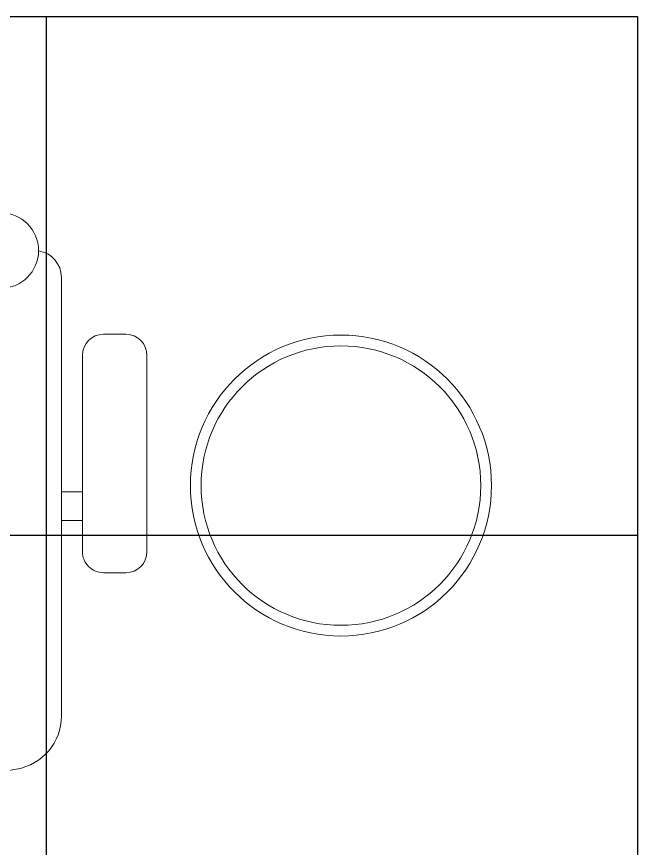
# Model space of a CAD drawing. Header units: inches. Extents: x -246178 to 57169, y -29325 to 19878.
# Drawn here: x 35372 to 35950, y -11091 to -10317 of the extents above; entities that cross this region are included whole.
import ezdxf

# ---------------------------------------------------------------- set-up
doc = ezdxf.new("R2010")
doc.units = ezdxf.units.IN
doc.header["$LTSCALE"] = 25
doc.header["$MEASUREMENT"] = 0
doc.linetypes.add('DASHDOT', pattern=[25.4, 12.7, -6.35, 0, -6.35])
doc.layers.get('0').update_dxf_attribs({"color": 8})
doc.layers.add('00-Ground Floor$0$False Ceiling', color=251, linetype='Continuous')
for name, color, linetype, lineweight in [('00-Ground Floor$0$LOADING', 253, 'Continuous', 5), ('00-Ground Floor$0$Walls', 251, 'Continuous', 5), ('E-LITE-CLNG-CNDT', 6, 'DASHDOT', 35)]:
    doc.layers.add(name, color=color, linetype=linetype, lineweight=lineweight)

# ---------------------------------------------------------------- blocks, each defined once
blk = doc.blocks.new('00-Ground Floor$0$WM00001-P')
at = {"layer": '00-Ground Floor$0$LOADING'}
for radius in [0.14, 0.13]:
    blk.add_circle((0, 0), radius, dxfattribs=at)
blk = doc.blocks.new('00-Ground Floor$0$GF21018-P')
at = {"color": 0}
for p, q in [((-0.2207, 0.47563), (-0.2207, 0.0675)), ((-0.2806, 0.34221), (-0.25983, 0.34221)), ((-0.30021, 0.32259), (-0.30021, 0.14)), ((-0.24021, 0.32259), (-0.24021, 0.14)), ((-0.24021, 0.29372), (-0.2207, 0.29372)), ((-0.24021, 0.26708), (-0.2207, 0.26708)), ((-0.2806, 0.12039), (-0.25983, 0.12039))]:
    blk.add_line(p, q, dxfattribs=at)
for centre, radius, start, end in [((-0.0001, -0.52948), 1.06948, 80.36712, 99.63288), ((-0.1707, 0.47563), 0.05, 99.63288, 180), ((-0.2806, 0.32259), 0.01962, 90, 180), ((-0.25983, 0.32259), 0.01962, 360, 90), ((-0.2806, 0.14), 0.01962, 180, 270), ((-0.25983, 0.14), 0.01962, 270, 360), ((-0.16429, 0.0425), 0.03511, 90, 270), ((-0.1957, 0.0675), 0.025, 180, 261.47208)]:
    blk.add_arc(centre, radius, start, end, dxfattribs=at)
blk = doc.blocks.new('00-Ground Floor$0$A$Ce9e1c4c3')
at = {"layer": '00-Ground Floor$0$False Ceiling', "color": 254}
for p, q in [((-68550.49, -10317.43, 0), (-64050.49, -10317.43, 0)), ((-64050.49, -10317.43, 0), (-64050.49, -12867.43, 0))]:
    blk.add_line(p, q, dxfattribs=at)
at = {"layer": '00-Ground Floor$0$False Ceiling', "color": 254, "linetype": 'Continuous'}
for p, q in [((-64600, -12867.43), (-64600, -10317.43)), ((-68550.49, -10800), (-64050.49, -10800))]:
    blk.add_line(p, q, dxfattribs=at)
blk = doc.blocks.new('00-Ground Floor')
at = {"layer": '00-Ground Floor$0$Walls'}
for p, q in [((35949.51, -10317.43, 0), (31449.51, -10317.43, 0)), ((35949.51, -13097.43, 0), (35949.51, -10317.43, 0))]:
    blk.add_line(p, q, dxfattribs=at)
at = {"layer": '00-Ground Floor$0$False Ceiling', "color": 254}
blk.add_blockref('00-Ground Floor$0$A$Ce9e1c4c3', (100000, 0), dxfattribs=at)
at = {"layer": '00-Ground Floor$0$LOADING', "extrusion": (2.24021e-05, 7.77426e-06, 1), "xscale": 1000, "yscale": 1000, "zscale": 1000, "rotation": 179.9985892349695}
blk.add_blockref('00-Ground Floor$0$GF21018-P', (35193.33, -10492.6, 0.69), dxfattribs=at)
at = {"layer": '00-Ground Floor$0$LOADING', "extrusion": (-2.24019e-05, -2.33432e-18, -1), "xscale": -1000, "yscale": 1000, "zscale": 1000, "rotation": 179.9999999999996}
blk.add_blockref('00-Ground Floor$0$WM00001-P', (-35673.89, -10753.76, -0.78), dxfattribs=at)

msp = doc.modelspace()

# ---------------------------------------------------------------- block references
at = {"layer": 'E-LITE-CLNG-CNDT'}
msp.add_blockref('00-Ground Floor', (0, 0), dxfattribs=at)

doc.saveas('drawing.dxf')
